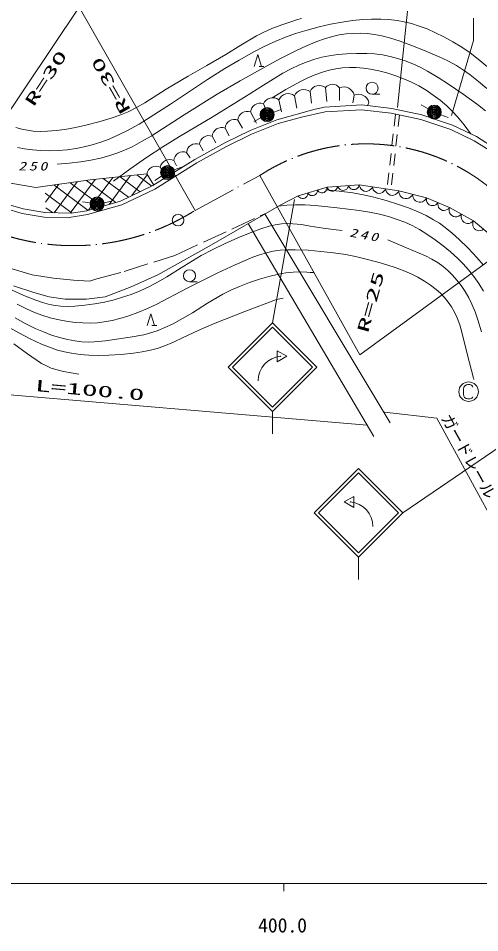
# Model space of a CAD drawing. Units: millimetres, scale not verified. Extents: x 69391 to 709391, y -64 to 359936.
# Drawn here: x 463531 to 522365, y 178650 to 295339 of the extents above; entities that cross this region are included whole.
import ezdxf
from ezdxf.enums import TextEntityAlignment as Align

# ---------------------------------------------------------------- set-up
doc = ezdxf.new("R2010")
doc.units = ezdxf.units.MM
doc.header["$LTSCALE"] = 1000
for name, pattern in [('USER1', [7.000001, 5.508197, -0.688525, 0.114754, -0.688525]), ('USER5', [2.5, 1.5, -1]), ('USER6', [4, 3.2, -0.8])]:
    doc.linetypes.add(name, pattern=pattern)
for name, color, linetype, lineweight in [('S-SUV', 7, 'Continuous', 13), ('S-SUV-HICN', 1, 'Continuous', 13), ('S-SUV-LWCN', 7, 'Continuous', 13)]:
    doc.layers.add(name, color=color, linetype=linetype, lineweight=lineweight)
doc.styles.add('ＭＳ ゴシック', font='')
doc.styles.get('ＭＳ ゴシック').set_extended_font_data('MS Gothic')

# ---------------------------------------------------------------- blocks, each defined once
blk = doc.blocks.new('BUHIN20')
at = {"color": 7, "linetype": 'Continuous', "lineweight": 13}
blk.add_line((146, -746), (746, -746), dxfattribs=at)
blk.add_lwpolyline([(-458, -746), (0, 750), (458, -746)], dxfattribs=at)
blk = doc.blocks.new('BUHIN22')
at = {"color": 7, "linetype": 'Continuous', "lineweight": 13}
blk.add_line((0, -765), (995, -765), dxfattribs=at)
blk.add_circle((0, 0), 765, dxfattribs=at)
blk = doc.blocks.new('BUHIN23')
at = {"color": 7, "linetype": 'Continuous', "lineweight": 13}
for radius in [896, 792, 688, 580, 477, 351, 243, 140, 27]:
    blk.add_circle((0, 0), radius, dxfattribs=at)
blk = doc.blocks.new('BUHIN26')
at = {"color": 7, "linetype": 'Continuous', "lineweight": 13}
blk.add_lwpolyline([(550, 594), (500, 712), (412, 800), (294, 869), (150, 906), (-94, 906), (-288, 869), (-488, 731), (-606, 556), (-656, 306), (-656, -306), (-606, -569), (-512, -725), (-331, -856), (-106, -906), (131, -906), (312, -888), (406, -831), (494, -750), (531, -662)], dxfattribs=at)
blk.add_circle((0, 0), 1244, dxfattribs=at)
blk = doc.blocks.new('BUHIN30')
at = {"color": 7, "linetype": 'Continuous', "lineweight": 13}
blk.add_lwpolyline([(405, 699), (-804, 0), (406, -703)], close=True, dxfattribs=at)
blk.add_circle((0, 0), 24.5, dxfattribs=at)
blk = doc.blocks.new('BUHIN31')
at = {"color": 7, "linetype": 'Continuous', "lineweight": 13}
for radius in [746, 22.5]:
    blk.add_circle((0, 0), radius, dxfattribs=at)
blk = doc.blocks.new('BUHIN35')
at = {"color": 7, "linetype": 'Continuous', "lineweight": 13}
blk.add_lwpolyline([(-614, -184), (-526, -311), (-416, -409), (-256, -508), (-99, -541), (59, -544), (249, -487), (380, -398), (493, -284), (572, -113), (607, 28), (614, 184)], dxfattribs=at)
blk = doc.blocks.new('BUHIN36')
at = {"color": 7, "linetype": 'Continuous', "lineweight": 13}
blk.add_lwpolyline([(-686, -51), (-622, -205), (-530, -333), (-385, -473), (-228, -544), (-63, -584), (149, -568), (307, -505), (451, -411), (574, -250), (643, -111), (686, 51)], dxfattribs=at)
blk = doc.blocks.new('BUHIN37')
at = {"color": 7, "linetype": 'Continuous', "lineweight": 13}
blk.add_lwpolyline([(-839, 128), (-806, -75), (-730, -254), (-595, -463), (-425, -592), (-238, -685), (22, -725), (229, -692), (429, -620), (621, -460), (743, -311), (839, -128)], dxfattribs=at)
blk = doc.blocks.new('BUHIN38')
at = {"color": 7, "linetype": 'Continuous', "lineweight": 13}
blk.add_lwpolyline([(-884, 231), (-871, 10), (-810, -190), (-688, -430), (-521, -586), (-331, -707), (-57, -779), (168, -766), (391, -711), (614, -561), (760, -416), (884, -231)], dxfattribs=at)
blk = doc.blocks.new('BUHIN39')
at = {"color": 7, "linetype": 'Continuous', "lineweight": 13}
blk.add_lwpolyline([(-730, 308), (-746, 116), (-719, -63), (-644, -284), (-520, -439), (-372, -566), (-145, -661), (50, -679), (247, -659), (457, -558), (601, -451), (730, -308)], dxfattribs=at)
blk = doc.blocks.new('BUHIN40')
at = {"color": 7, "linetype": 'Continuous', "lineweight": 13}
blk.add_lwpolyline([(-769, 423), (-809, 214), (-799, 14), (-742, -238), (-623, -423), (-474, -580), (-236, -711), (-24, -753), (196, -754), (439, -667), (610, -566), (769, -423)], dxfattribs=at)
blk = doc.blocks.new('BUHIN41')
at = {"color": 7, "linetype": 'Continuous', "lineweight": 13}
blk.add_lwpolyline([(-644, 538), (-719, 350), (-747, 160), (-740, -87), (-663, -283), (-552, -458), (-352, -624), (-161, -703), (46, -744), (290, -707), (469, -643), (644, -538)], dxfattribs=at)

msp = doc.modelspace()

# ---------------------------------------------------------------- linework, layer by layer
at = {"layer": 'S-SUV'}
for p, q in [((514693, 310978), (511884, 283957)), ((454240, 271348), (471312, 296747)), ((486071, 270830), (471312, 296747)), ((521585, 295365), (521585, 292505)), ((521585, 292505), (518773, 282920)), ((500729, 285979), (500922, 284505)), ((502710, 286497), (502873, 284709)), ((504499, 286456), (504499, 284830)), ((496766, 284942), (497101, 283408)), ((498747, 285460), (499052, 283855)), ((506368, 285521), (506206, 284546)), ((494785, 284424), (495435, 282920)), ((496096, 283358), (497032, 283710)), ((496514, 282391), (501397, 283728)), ((501397, 283728), (502583, 283987)), ((502583, 283987), (507326, 284276)), ((507309, 283673), (502665, 283391)), ((511077, 283234), (507309, 283673)), ((507326, 284276), (511175, 283827)), ((508238, 284587), (508116, 284261)), ((511175, 283827), (514999, 282998)), ((515782, 283796), (514906, 284277)), ((493081, 281025), (496514, 282391)), ((493153, 283391), (493890, 281945)), ((494459, 282619), (493576, 282148)), ((499653, 282732), (496673, 281916)), ((502665, 283391), (499653, 282732)), ((514842, 282418), (511077, 283234)), ((518669, 281163), (514842, 282418)), ((514999, 282998), (518895, 281721)), ((517409, 283035), (518340, 282669)), ((489890, 281323), (490436, 280319)), ((491521, 282357), (492102, 281335)), ((496673, 281916), (493284, 280567)), ((518895, 281721), (521942, 280245)), ((488258, 280290), (488728, 279465)), ((489851, 279441), (493081, 281025)), ((493284, 280567), (490084, 278998)), ((521650, 279720), (518669, 281163)), ((521942, 280245), (524477, 278641)), ((486036, 277305), (489851, 279441)), ((490084, 278998), (486290, 276874)), ((486627, 279256), (487103, 278409)), ((524129, 278151), (521650, 279720)), ((484995, 278223), (485436, 277514)), ((480684, 273987), (486036, 277305)), ((486290, 276874), (480925, 273548)), ((483363, 277189), (483689, 276498)), ((472687, 274708), (479909, 275482)), ((479909, 275482), (480795, 274056)), ((481636, 276336), (482185, 275279)), ((483403, 275990), (484331, 276362)), ((462545, 274301), (465768, 273750)), ((465768, 273750), (472687, 274708)), ((471026, 274478), (468099, 270531)), ((473319, 274776), (470123, 270465)), ((470128, 274354), (470648, 273968)), ((472206, 274641), (475976, 271846)), ((475571, 275017), (472472, 270838)), ((474344, 274885), (477565, 272497)), ((477823, 275259), (475107, 271596)), ((476499, 275117), (479065, 273214)), ((479978, 275370), (478004, 272707)), ((478654, 275348), (480565, 273930)), ((481806, 275175), (480961, 274641)), ((494308, 275273), (507091, 252385)), ((468716, 274158), (467018, 271869)), ((468049, 274066), (472422, 270823)), ((470648, 273968), (474199, 271335)), ((476542, 272009), (480684, 273987)), ((480925, 273548), (476720, 271540)), ((499214, 272699), (502897, 273800)), ((502897, 273800), (507010, 274107)), ((507010, 274107), (512047, 273338)), ((512047, 273338), (515584, 272416)), ((466975, 273033), (470410, 270486)), ((472685, 271776), (471696, 271926)), ((472251, 270774), (476542, 272009)), ((474460, 271802), (475444, 271981)), ((498765, 272226), (495941, 256472)), ((496989, 271554), (499214, 272699)), ((515584, 272416), (518506, 271185)), ((464011, 270442), (461752, 271101)), ((461944, 271669), (464144, 271028)), ((464144, 271028), (466894, 270569)), ((467045, 271152), (467873, 270538)), ((470252, 270461), (472251, 270774)), ((476720, 271540), (472359, 270285)), ((487861, 266253), (496989, 271554)), ((518506, 271185), (521581, 269494)), ((466834, 269971), (464011, 270442)), ((469752, 269877), (466834, 269971)), ((466894, 270569), (470252, 270461)), ((472359, 270285), (469752, 269877)), ((494968, 270381), (510946, 243734)), ((492835, 269141), (508876, 241983)), ((521581, 269494), (524157, 267341)), ((528675, 268151), (507091, 252385)), ((481327, 262622), (487861, 266253)), ((477924, 261051), (481327, 262622)), ((462901, 261182), (465519, 260331)), ((465519, 260331), (467487, 259808)), ((474620, 259808), (477924, 261051)), ((467487, 259808), (469516, 259514)), ((469516, 259514), (472231, 259481)), ((472231, 259481), (474620, 259808)), ((490284, 250816), (495941, 256472)), ((490850, 250816), (495941, 255907)), ((495941, 256472), (501598, 250816)), ((501032, 250816), (495941, 255907)), ((423899, 250525), (508019, 243433)), ((495941, 245159), (490284, 250816)), ((495941, 245724), (490850, 250816)), ((501598, 250816), (495941, 245159)), ((495941, 245724), (501032, 250816)), ((537055, 248942), (512572, 232233)), ((495941, 245159), (495941, 242299)), ((510210, 245076), (516904, 244300)), ((516904, 244300), (531207, 218046)), ((506915, 237889), (501258, 232233)), ((501824, 232233), (506915, 237324)), ((512572, 232233), (506915, 237889)), ((512006, 232233), (506915, 237324)), ((501258, 232233), (506915, 226576)), ((506915, 227141), (501824, 232233)), ((506915, 226576), (512572, 232233)), ((506915, 227141), (512006, 232233)), ((506915, 226576), (506915, 223716)), ((69391, 184936), (608391, 184936)), ((497391, 184936), (497391, 183936))]:
    msp.add_line(p, q, dxfattribs=at)
at = {"layer": 'S-SUV', "linetype": 'USER5'}
for p, q in [((511628, 283066), (510563, 273602)), ((512125, 283010), (511060, 273546))]:
    msp.add_line(p, q, dxfattribs=at)
at = {"layer": 'S-SUV', "linetype": 'USER1'}
msp.add_line((486071, 270830), (494308, 275273), dxfattribs=at)
at = {"layer": 'S-SUV', "linetype": 'USER6'}
for p, q in [((483497, 265078), (494968, 270381)), ((477018, 263013), (483497, 265078)), ((462743, 263369), (465306, 262622)), ((465306, 262622), (468011, 262194)), ((473529, 262088), (477018, 263013)), ((468011, 262194), (470574, 261910)), ((470574, 261910), (472604, 261803)), ((472604, 261803), (473529, 262088))]:
    msp.add_line(p, q, dxfattribs=at)
at = {"layer": 'S-SUV'}
msp.add_lwpolyline([(496560, 252903), (497769, 252205), (496559, 251502)], close=True, dxfattribs=at)
msp.add_circle((496965, 252205), 24.5, dxfattribs=at)
for centre, radius, start, end in [((499940, 284947), 1299, 52.60764, 156.70586), ((501922, 285465), 1299, 52.60764, 156.70586), ((503589, 285806), 1118, 35.56794, 141.82815), ((505057, 285235), 1342, 12.30286, 114.56704), ((495977, 283910), 1299, 52.60764, 156.70586), ((497959, 284429), 1299, 52.60764, 156.70586), ((506926, 284301), 1342, 12.30286, 114.56704), ((494356, 283295), 1207, 69.22219, 175.4824), ((491093, 281228), 1207, 69.22219, 175.4824), ((492725, 282262), 1207, 69.22219, 175.4824), ((489462, 280195), 1207, 69.22219, 175.4824), ((487830, 279161), 1207, 69.22219, 175.4824), ((486198, 278128), 1207, 69.22219, 175.4824), ((484567, 277094), 1207, 69.22219, 175.4824), ((482820, 276115), 1204, 63.16469, 169.42489), ((481092, 275261), 1204, 63.16469, 169.42489), ((497279, 249063), 3158, 95.71799, 180), ((505576, 230480), 3158, 0, 84.28201)]:
    msp.add_arc(centre, radius, start, end, dxfattribs=at)
at = {"layer": 'S-SUV', "linetype": 'USER1'}
for centre, radius, start, end in [((507906, 254410), 24903, 33.49002, 123.09332), ((470551, 295308), 28984, 235.75548, 302.37674)]:
    msp.add_arc(centre, radius, start, end, dxfattribs=at)
at = {"layer": 'S-SUV-HICN'}
for points in [[(468502, 276737), (470003, 276854), (471503, 277032), (472764, 277240), (474030, 277510), (475075, 277785), (476109, 278119), (477081, 278507), (478029, 278950), (479256, 279603), (480465, 280316), (484680, 283001), (488899, 285660), (491822, 287371), (494776, 289031), (496866, 290152), (498992, 291223), (500285, 291825), (501609, 292376), (502590, 292725), (503588, 293016), (504448, 293207), (505319, 293339), (506219, 293414), (507132, 293430), (508034, 293386), (508940, 293281), (509900, 293096), (510856, 292851), (512229, 292414), (513598, 291914), (515419, 291196), (517206, 290427), (518309, 289892), (519390, 289301), (520291, 288735), (521162, 288116), (522223, 287283), (523255, 286395)], [(462747, 260666), (464247, 259983), (465772, 259355), (466632, 259054), (467514, 258808), (468225, 258672), (468956, 258593), (469853, 258565), (470757, 258597), (472013, 258715), (473270, 258895), (474522, 259127), (475756, 259418), (476837, 259731), (477905, 260103), (479085, 260577), (480250, 261110), (481379, 261692), (482487, 262332), (484645, 263725), (486837, 265069), (488320, 265828), (489843, 266539), (491624, 267350), (493428, 268106), (494457, 268478), (495516, 268797), (496297, 268975), (497092, 269095), (497813, 269137), (498545, 269118), (499645, 269007), (500759, 268833), (502406, 268559), (504056, 268346), (504445, 268302), (504844, 268258)], [(510651, 267053), (513045, 266066), (515434, 265015), (516252, 264598), (517048, 264123), (517688, 263662), (518301, 263146), (518906, 262558), (519467, 261927), (520006, 261226), (520496, 260491), (520960, 259683), (521375, 258840), (521780, 257860), (522129, 256859), (522582, 255317)]]:
    msp.add_lwpolyline(points, dxfattribs=at)
at = {"layer": 'S-SUV-LWCN'}
for points in [[(463231, 281419), (463963, 281193), (464685, 281043), (465428, 280951), (466349, 280905), (467273, 280918), (468372, 280999), (469473, 281140), (470813, 281382), (472154, 281685), (473780, 282114), (475384, 282600), (476465, 282983), (477521, 283422), (478598, 283962), (479649, 284556), (482401, 286288), (485184, 287967), (487592, 289305), (489976, 290697), (491914, 291913), (493886, 293079), (494859, 293582), (495858, 294030), (497117, 294508), (498410, 294934), (499024, 295124), (499649, 295313)], [(463424, 278855), (464306, 278682), (465337, 278545), (466377, 278468), (467503, 278444), (468630, 278480), (469761, 278572), (470893, 278725), (471933, 278924), (472968, 279184), (474046, 279530), (475113, 279935), (476305, 280459), (477472, 281037), (478929, 281842), (480362, 282702), (482938, 284364), (485489, 286081), (487664, 287519), (489878, 288912), (491714, 290009), (493582, 291055), (494971, 291767), (496387, 292424), (497617, 292927), (498877, 293378), (500367, 293842), (501888, 294252), (503346, 294586), (504823, 294863), (506132, 295051), (507446, 295179), (508586, 295237), (509739, 295234), (510788, 295173), (511831, 295052), (512746, 294888), (513648, 294664), (514661, 294348), (515655, 293975), (516741, 293502), (517801, 292974), (518955, 292330), (520076, 291636), (521140, 290910), (522172, 290134), (523356, 289162)], [(475649, 274574), (477738, 276105), (479869, 277592), (481958, 278945), (484089, 280254), (488235, 282731), (492354, 285262), (494796, 286818), (497274, 288326), (498321, 288891), (499405, 289407), (500360, 289793), (501347, 290127), (502255, 290375), (503184, 290567), (504271, 290717), (505378, 290808), (506662, 290857), (507953, 290844), (508970, 290782), (509989, 290658), (510942, 290472), (511882, 290227), (512864, 289908), (513826, 289531), (514781, 289092), (515708, 288599), (517055, 287794), (518380, 286932), (520254, 285662), (522087, 284347), (523108, 283532)], [(495891, 285193), (497643, 286231), (499425, 287217), (500436, 287720), (501472, 288167), (502299, 288463), (503156, 288704), (504009, 288882), (504873, 289000), (505752, 289055), (506631, 289049), (507528, 288985), (508429, 288860), (509485, 288643), (510528, 288367), (511652, 288005), (512756, 287587), (513688, 287177), (514603, 286708), (515529, 286155), (516432, 285544), (517311, 284881), (518161, 284165), (518864, 283497), (519530, 282780), (520390, 281729), (521212, 280630), (521230, 280606), (521248, 280582)], [(502695, 273466), (504448, 273298), (506192, 273069), (507527, 272822), (508851, 272514), (510442, 272079), (512016, 271587), (513287, 271132), (514539, 270621), (515528, 270156), (516488, 269639), (517235, 269176), (517956, 268658), (518859, 267915), (519733, 267119), (520884, 265988), (521996, 264812), (522794, 263892)], [(496679, 271373), (497768, 271484), (498862, 271534), (500119, 271516), (501387, 271438), (504201, 271161), (507010, 270824), (508311, 270613), (509603, 270343), (510726, 270043), (511841, 269683), (512802, 269313), (513739, 268887), (514688, 268376), (515617, 267806), (516686, 267079), (517721, 266302), (518658, 265533), (519554, 264720), (520265, 264004), (520932, 263246), (521612, 262383), (522243, 261484), (522840, 260524)], [(463391, 258846), (464563, 258260), (465590, 257813), (466648, 257418), (467584, 257128), (468544, 256894), (469655, 256686), (470788, 256535), (471777, 256457), (472777, 256439), (473636, 256483), (474489, 256587), (475493, 256775), (476484, 257022), (477642, 257379), (478787, 257795), (479993, 258300), (481186, 258864), (485061, 260894), (488959, 262867), (491172, 263879), (493421, 264842), (494293, 265159), (495184, 265419), (496032, 265604), (496901, 265731), (497866, 265797), (498845, 265804), (500487, 265731), (502125, 265598), (503705, 265418), (505284, 265178), (506685, 264897), (508072, 264558), (509837, 264073), (511591, 263529), (512605, 263166), (513608, 262743), (514490, 262298), (515346, 261798), (516097, 261297), (516813, 260747), (517373, 260247), (517889, 259706), (518345, 259134), (518752, 258525), (519140, 257834), (519477, 257110), (519816, 256216), (520102, 255291), (520816, 252338), (521587, 249408), (521611, 249321), (521638, 249225)], [(463135, 257100), (464394, 256404), (465690, 255756), (466725, 255307), (467782, 254914), (468784, 254602), (469816, 254345), (470724, 254177), (471648, 254067), (472436, 254028), (473222, 254050), (474642, 254196), (476062, 254404), (477812, 254652), (479551, 254959), (480389, 255179), (481221, 255460), (482213, 255863), (483182, 256323), (484488, 257022), (485762, 257772), (487671, 258978), (489607, 260129), (490651, 260650), (491723, 261117), (492991, 261608), (494286, 262044), (495486, 262389), (496714, 262679), (497641, 262844), (498572, 262949), (499455, 262981), (500339, 262952), (500766, 262920), (501204, 262878)], [(461973, 256078), (463592, 255184), (465037, 254447), (466509, 253764), (467508, 253356), (468528, 253007), (469413, 252769), (470324, 252587), (471414, 252437), (472512, 252346), (473789, 252315), (475065, 252344), (476631, 252444), (478202, 252606), (479304, 252765), (480401, 252985), (481247, 253211), (482075, 253495), (483326, 254018), (484557, 254598), (486467, 255505), (488406, 256359), (492428, 257941), (496466, 259464), (496894, 259557), (497324, 259644)], [(462953, 253813), (464714, 252529), (466505, 251297), (467106, 250977), (467739, 250708), (468501, 250463), (469286, 250274), (470270, 250094), (471266, 249944)]]:
    msp.add_lwpolyline(points, dxfattribs=at)

# ---------------------------------------------------------------- block references
at = {"layer": 'S-SUV'}
for name, p in [('BUHIN20', (494080, 289947)), ('BUHIN22', (508645, 286415)), ('BUHIN23', (495253, 283042)), ('BUHIN23', (516572, 283364)), ('BUHIN23', (482567, 275656)), ('BUHIN35', (499828, 272882)), ('BUHIN35', (501055, 273249)), ('BUHIN35', (502283, 273616)), ('BUHIN36', (503582, 273851)), ('BUHIN36', (504954, 273954)), ('BUHIN36', (506325, 274056)), ('BUHIN37', (507850, 273979)), ('BUHIN37', (509529, 273723)), ('BUHIN37', (511207, 273467)), ('BUHIN38', (512931, 273108)), ('BUHIN23', (473575, 271641)), ('BUHIN38', (514699, 272646)), ('BUHIN39', (516314, 272108)), ('BUHIN39', (517775, 271493)), ('BUHIN40', (519274, 270763)), ('BUHIN31', (483910, 269581)), ('BUHIN40', (520812, 269917)), ('BUHIN41', (522225, 268956)), ('BUHIN22', (485361, 262488)), ('BUHIN20', (480431, 256868)), ('BUHIN26', (520956, 247691)), ('BUHIN30', (505891, 233622))]:
    msp.add_blockref(name, p, dxfattribs=at)

# ---------------------------------------------------------------- texts
at = {"layer": 'S-SUV', "style": 'ＭＳ ゴシック', "width": 2}
for s, rotation, p in [('R=30', 56.9, (465861, 283719)), ('R=30', 119.6, (478302, 283853)), ('R=25', 74.6, (508539, 254978)), ('L=100.0', 355, (465594, 247334))]:
    msp.add_text(s, height=1466, rotation=rotation, dxfattribs=at).set_placement(p, align=Align.BOTTOM_LEFT)
at = {"layer": 'S-SUV', "style": 'ＭＳ ゴシック'}
msp.add_text('ガードレール', height=1466, rotation=299.1, dxfattribs=at).set_placement((517005, 244123), align=Align.BOTTOM_LEFT)
msp.add_text('400.0', height=1833, dxfattribs=at).set_placement((494110, 178130), align=Align.BOTTOM_LEFT)
at = {"layer": 'S-SUV', "char_height": 1100, "attachment_point": 7, "style": 'ＭＳ ゴシック'}
for s, insert, rotation in [('\\T1.33;\\W1.35;\\Q15;250', (463537, 275913), 359.7), ('\\T1.33;\\W1.35;\\Q15;240', (505687, 267482), 349.7)]:
    msp.add_mtext(s, dxfattribs=dict(at, insert=insert, rotation=rotation))

doc.saveas('drawing.dxf')
